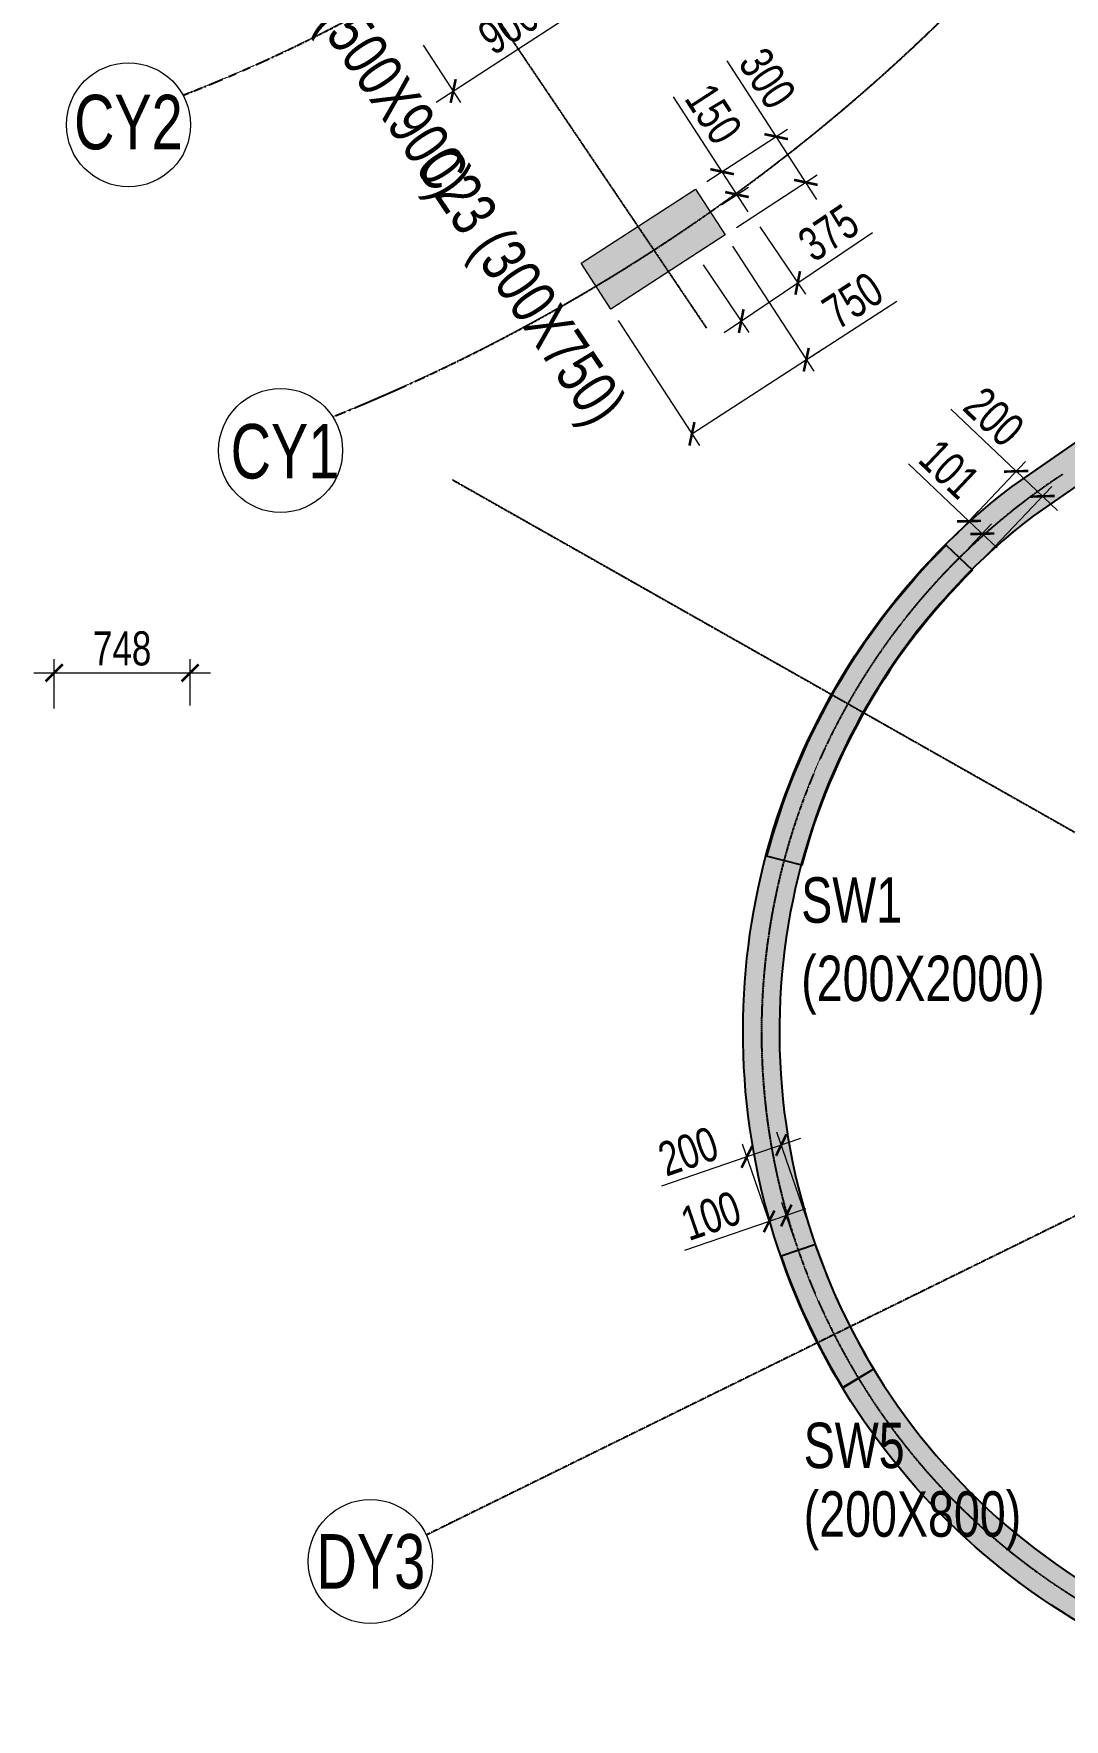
# Model space of a CAD drawing. Header units: millimetres. Extents: x 356 to 40629, y 2483 to 64847.
# Drawn here: x 8273 to 13943, y 25841 to 35119 of the extents above; entities that cross this region are included whole.
import ezdxf

# ---------------------------------------------------------------- set-up
doc = ezdxf.new("R2010")
doc.units = ezdxf.units.MM
doc.linetypes.add('ACAD_ISO10W100', pattern=[18, 12, -3, 0, -3])
doc.linetypes.add('CENTER', pattern=[50.800000000000004, 31.75, -6.349999999999999, 6.349999999999999, -6.349999999999999])
for name, color, linetype, lineweight in [('A-ANNO-GRID-DIMS', 8, 'Continuous', 25), ('S - SEC CUT', 4, 'Continuous', 13), ('S-COL HATCH', 8, 'Continuous', 0), ('S-COLUMN', 6, 'Continuous', 9), ('S-GRID-IDEN', 1, 'Continuous', 9), ('STR-COL-DIM', 8, 'Continuous', 18), ('STR-FOOTING-DIM', 8, 'Continuous', 18)]:
    doc.layers.add(name, color=color, linetype=linetype, lineweight=lineweight)
doc.layers.add('Arch-Comments', color=30, linetype='Continuous', plot=False)
for name, color, linetype in [('S- Structural', 5, 'Continuous'), ('S-COLUMN NO', 6, 'Continuous'), ('S-GRID', 251, 'CENTER'), ('STR-RC WALL', 4, 'Continuous')]:
    doc.layers.add(name, color=color, linetype=linetype)
doc.styles.add('EL', font='swisscl.ttf')
doc.styles.add('SOBHA', font='swisscl.ttf')
doc.styles.add('Swis721 LtCn BT_14', font='swisscl.ttf', dxfattribs={"height": 2.5})
doc.dimstyles.new('S-75', dxfattribs={"dimscale": 75, "dimtxt": 2.5, "dimasz": 1.25, "dimexe": 1, "dimexo": 1, "dimgap": 0.5, "dimtad": 1, "dimdec": 0, "dimrnd": 0.0005, "dimzin": 0, "dimdsep": 46, "dimtxsty": 'EL', "dimblk": 'ARCHTICK', "dimcen": 0.09, "dimdle": 1.5, "dimclrd": 251, "dimclre": 251, "dimclrt": 3, "dimadec": 0, "dimazin": 0, "dimtfac": 1, "dimtdec": 0, "dimtofl": 0, "dimtmove": 0, "dimatfit": 3, "dimfxl": 2, "dimtolj": 1, "dimtzin": 0, "dimlwd": -1, "dimlwe": -1, "dimarcsym": 0})

# ---------------------------------------------------------------- blocks, each defined once
blk = doc.blocks.new('A$Cb8b67056')
h = blk.add_hatch(color=9)
h.dxf.hatch_style = 1
h.paths.add_polyline_path([(129.2004585899412, 6519.341978896409), (323.3733619563281, 6471.297972725705, -0.1331977755863529), (1262.372222423553, 8094.116585183888), (1117.163915485144, 8231.691433690488, 0.1330649192076544)])
h = blk.add_hatch(color=9)
h.dxf.hatch_style = 1
h.paths.add_polyline_path([(547.6904220730066, 3594.972362887114), (718.7984280213713, 3698.519892875105, -0.0528602753307659), (398.6558115892112, 4382.898295689375), (209.5833613872528, 4317.693927278742, 0.0531660131924717)])
at = {"layer": 'S- Structural', "linetype": 'Continuous', "ltscale": 150}
h = blk.add_hatch(color=9, dxfattribs=at)
h.dxf.hatch_style = 1
edge = h.paths.add_edge_path()
edge.add_line((5807.231594830751, 12100.59479809925), (2170.05579572171, 19264.10332269408))
edge.add_line((2170.05579572171, 19264.10332269408), (1489.472176007926, 26657.21466716565))
edge.add_line((1489.472176007926, 26657.21466716565), (3728.266037367285, 27794.81120231934))
edge.add_line((3728.266037367285, 27794.81120231934), (1844.377297986299, 31505.10029564239))
edge.add_arc((4340.987067278475, 32772.75153307244), 2799.99999997912, 116.9190531344876, 206.9191393834795, ccw=False)
edge.add_line((3073.339588068426, 35269.36321058869), (8021.980591766537, 37782.0216069445))
edge.add_line((8021.980591766537, 37782.0216069445), (23355.78914291039, 7582.327987978235))
edge.add_line((23355.78914289921, 7582.327987981961), (23655.87691638991, 7433.07305499725))
edge.add_line((23655.87691638991, 7433.073054999113), (8109.76406216994, 38050.89742692933))
edge.add_line((8109.76406216994, 38050.89742692933), (2982.793339550495, 35447.69261612743))
edge.add_arc((4340.987067304552, 32772.75153306313), 2999.999999995948, 116.9190531349365, 206.9191393746611)
edge.add_line((1666.048028551042, 31414.55377907679), (3459.370654888451, 27882.51621532999))
edge.add_line((3459.370654888451, 27882.51621532999), (1277.897189196199, 26774.04584700801))
edge.add_line((1277.897189196199, 26774.04584700801), (1974.396156910807, 19207.68940117582))
edge.add_line((1974.396156910807, 19207.68940117582), (5628.901432771236, 12010.05003955401))
edge.add_arc((5138.493487108498, 11761.05195355415), 550.000000000673, -55.26835309946023, 26.91857442020938, ccw=False)
edge.add_line((5451.846935074776, 11309.04574049264), (1479.811843946576, 8555.431176617743))
edge.add_arc((3783.758937876672, 5553.988275555894), 3783.758937876922, 127.5103189442116, 321.5458748085917)
edge.add_arc((10674.1225875616, -106.6734657865017), 5134.554712997532, 121.7000063388154, 139.8956220612543, ccw=False)
edge.add_arc((7482.877482585609, 3215.818111116067), 1156.476061322927, 64.75738685450551, 77.44847160495435)
edge.add_arc((10674.12506752833, -106.6764474660158), 5334.558594571288, 123.4431513525636, 130.4710645838518)
edge.add_arc((3918.060007754713, 5522.799907045438), 3649.21157276052, 334.4952862525346, 352.5911324981943)
edge.add_arc((13744.42951834202, 6402.660584609956), 6352.813823196775, 192.273054173958, 198.9020784623342)
edge.add_arc((7596.619377020747, 3548.086429560557), 808.3629911147658, 62.00510955947499, 80.20074890027598, ccw=False)
edge.add_arc((13744.22765110805, 6402.604268737137), 6152.604599122085, 149.3687673032812, 200.3614136317161, ccw=False)
edge.add_line((8450.13034113124, 9537.421173378825), (8602.986807387322, 9795.55384345539))
edge.add_line((8602.986807387322, 9795.55384345539), (8430.900085888803, 9897.466356348246))
edge.add_line((8430.900085888803, 9897.466356350109), (8279.858929049224, 9636.059023328125))
edge.add_line((8279.858929049224, 9636.059023326263), (8177.606952603907, 9463.375281302258))
edge.add_arc((13744.22765161469, 6402.604269662872), 6352.604599087477, 151.1960846543933, 161.718345873737)
edge.add_arc((20907.5512566939, 4235.684506366029), 13835.40195395883, 162.5031577640508, 163.8354996245798)
edge.add_arc((13744.2276516743, 6402.604269649834), 6352.604599149819, 164.6203115153375, 177.5277736576635)
edge.add_arc((3784.689402069897, 5554.166403094306), 3783.195864278834, 17.25924951997855, 49.79893577597156)
edge.add_line((6226.635928273201, 8443.711023040116), (6061.638641390949, 8320.896379677579))
edge.add_arc((3784.689402069897, 5554.166403090581), 3583.195864279514, -26.62030740346222, 50.54647806681419, ccw=False)
edge.add_arc((3784.842164400965, 5554.38356682472), 3583.156610919557, 321.57557375097235, 333.3754936610169, ccw=False)
edge.add_arc((10674.11820478737, -106.6684050746262), 5334.548104353082, 139.9269993831257, 140.0717028247857)
edge.add_arc((3783.586593735964, 5554.064820410683), 3583.593159090097, 244.65159362045858, 321.3767173958822, ccw=False)
edge.add_line((2249.373223498464, 2315.495805481449), (2071.021750576794, 2406.166857030243))
edge.add_arc((3783.586593743414, 5554.064820418134), 3583.593159100507, 127.5853800739763, 241.4522875115809, ccw=False)
edge.add_line((1597.799107532948, 8393.866397125646), (5565.793643429875, 11144.67984483577))
edge.add_arc((5138.493487101048, 11761.05195355415), 750.0000000030553, 304.7316469014331, 386.9185744199305)
at = {"color": 4, "ltscale": 20}
blk.add_lwpolyline([(6186.973371487111, 8474.408201230692, -0.1463558368927955), (7397.62163554877, 6678.606096195057, -0.1243819287286583), (8279.859100800008, 9636.059258272871), (8430.89488395676, 9897.469437016174), (8602.98160545528, 9795.556924123317), (8450.13034113124, 9537.421173378825, 0.2262431691890696), (7976.059161696582, 4261.862427482381, 0.0795606898011945), (6746.844522912055, 3200.914643952624, -1.130647793762396), (1479.811843946576, 8555.431176617743), (5451.846935078502, 11309.0457404945, 0.3748146044806575), (5628.901432771236, 12010.05003955587), (1974.396156910807, 19207.68940117582), (1277.897189196199, 26774.04584700614), (3459.419194739312, 27882.54087984562), (1666.048028748482, 31414.55377868563, -0.4142140032682225), (2982.793339543045, 35447.69261612371), (8109.763748843223, 38050.89726102911), (23655.87691638991, 7433.07305499725), (23654.79470431805, 7432.878890320658)], format="xyb", dxfattribs=at)
at = {"color": 4, "linetype": 'Continuous'}
blk.add_lwpolyline([(23654.79474387318, 7432.878667812794), (13719.65580639988, 5650.369751168415, -0.5701340176886465), (13096.63817634433, 6786.064246820285), (13249.49079991132, 7044.202293066309), (13421.58368263393, 6942.300184711815), (13268.73388562351, 6684.166911980137, 0.5584873636583173), (13706.69440739974, 5851.245968637988), (23355.78914291039, 7582.327987978235), (8021.980591822416, 37782.02160697244), (3073.339588060975, 35269.36321058497, 0.4142140032686584), (1844.377297986299, 31505.10029564426), (3728.266037367285, 27794.81120231934), (1489.472176007926, 26657.21466716565), (2170.05579572171, 19264.10332269408), (5807.231594830751, 12100.59479810111, -0.3748146044815324), (5565.793643429875, 11144.67984483577), (1597.799107532948, 8393.866397125646, 2.861785153657656), (6061.046264968812, 8320.889241266996)], format="xyb", dxfattribs=at)
at = {"color": 4}
blk.add_lwpolyline([(129.2004585899412, 6519.341978896409, -0.1330649192076544), (1117.163915485144, 8231.691433690488), (1262.372222423553, 8094.116585183888, 0.1331977755863529), (323.3733619563281, 6471.297972725705)], format="xyb", close=True, dxfattribs=at)
blk.add_lwpolyline([(718.7984280213713, 3698.519892875105, -0.0528602753307659), (398.6558115892112, 4382.898295689375), (209.5833613872528, 4317.693927278742, 0.0531660131924717), (547.6904220730066, 3594.972362887114), (718.7984280213713, 3698.519892875105)], format="xyb", dxfattribs=at)
blk = doc.blocks.new('A$Cdfa6e004')
h = blk.add_hatch(color=9)
h.dxf.hatch_style = 1
h.paths.add_polyline_path([(129.2004585899412, 6469.342144818977), (323.3733619563281, 6421.298138648271, -0.1331977755863529), (1262.372222423553, 8044.116751106455), (1117.163915485144, 8181.691599613056, 0.1330649192076544)])
h = blk.add_hatch(color=9)
h.dxf.hatch_style = 1
h.paths.add_polyline_path([(547.6904220730066, 3544.972528809682), (718.7984280213713, 3648.520058797673, -0.0528602753307659), (398.6558115892112, 4332.898461611941), (209.5833613872528, 4267.694093201309, 0.0531660131924717)])
at = {"layer": 'S- Structural', "linetype": 'Continuous', "ltscale": 150}
h = blk.add_hatch(color=9, dxfattribs=at)
h.dxf.hatch_style = 1
h.paths.add_polyline_path([(23655.8770232549, 7383.073010450992), (8109.763748843237, 38000.89742695168), (2982.793339552038, 35397.69278205084, 0.4142140032453268), (1666.048028637771, 31364.55394482628), (3459.419194739326, 27832.54104576819), (1277.897189196214, 26724.04601292872), (1974.396156910821, 19157.6895670984), (5628.901432771818, 11960.05020547733, -0.3748146044818459), (5451.846935075606, 11259.04590641505), (1479.811843946591, 8505.431342540316, 1.130647793762394), (6746.844522912055, 3150.914809875183, -0.013347701598568), (6928.940196388154, 3355.770499094833), (6997.608431965403, 3512.889151051226), (6828.023216965099, 3613.682597231709, -1.197867751285366), (1597.799107532963, 8343.866563048228), (5565.793643428784, 11094.68001075758, 0.3748146044814529), (5807.231594831464, 12050.5949640223), (2170.055795721724, 19214.10348861665), (1489.472176007941, 26607.21483308823), (3728.266037367299, 27744.81136824191), (1844.377298084073, 31455.10046137428, -0.4142140032920218), (3073.339588067597, 35219.36337651089), (8021.980591822432, 37732.02177289502), (23355.78914291042, 7532.32815390081), (13706.69440739976, 5801.246134560563, -0.5584873636583173), (13268.73388562353, 6634.167077902711), (13096.63817634435, 6736.06441274286, 0.5701340176886461), (13719.65580639989, 5600.36991709099)])
at = {"layer": 'STR-RC WALL', "linetype": 'Continuous'}
for points in [[(8450.13034113124, 9487.421339301392, 0.2262431691890696), (7976.059161696582, 4211.862593404949, 0.0795606898011945), (6746.844522912055, 3150.914809875191, -1.130647793762396), (1479.811843946576, 8505.43134254031), (5451.846935078502, 11259.04590641707, 0.3748146044806575), (5628.901432771236, 11960.05020547844), (1974.396156910807, 19157.68956709839), (1277.897189196199, 26724.04601292871), (3459.419194739312, 27832.54104576819), (1666.048028748482, 31364.5539446082, -0.4142140032682225), (2982.793339543045, 35397.69278204627), (8109.763748843223, 38000.89742695168), (23655.87691638991, 7383.073220919817), (23654.79470431805, 7382.879056243226)], [(23654.79474387318, 7382.878833735361), (13719.65580639988, 5600.369917090983, -0.5701340176886465), (13096.63817634433, 6736.064412742853), (13268.73388562351, 6634.167077902704, 0.5584873636583173), (13706.69440739974, 5801.246134560555), (23355.78914291039, 7532.328153900802), (8021.980591822416, 37732.02177289501), (3073.339588060975, 35219.36337650754, 0.4142140032686584), (1844.377297986299, 31455.10046156682), (3728.266037367285, 27744.81136824191), (1489.472176007926, 26607.21483308822), (2170.05579572171, 19214.10348861664), (5807.231594830751, 12050.59496402368, -0.3748146044815324), (5565.793643429875, 11094.68001075834), (1597.799107532948, 8343.866563048214, 2.861785153657656), (6061.046264968812, 8270.889407189561)]]:
    blk.add_lwpolyline(points, format="xyb", dxfattribs=at)
at = {"layer": 'STR-RC WALL'}
blk.add_lwpolyline([(129.2004585899412, 6469.342144818977, -0.1330649192076544), (1117.163915485144, 8181.691599613056), (1262.372222423553, 8044.116751106455, 0.1331977755863529), (323.3733619563281, 6421.298138648271)], format="xyb", close=True, dxfattribs=at)
blk.add_lwpolyline([(718.7984280213713, 3648.520058797673, -0.0528602753307659), (398.6558115892112, 4332.898461611941), (209.5833613872528, 4267.694093201309, 0.0531660131924717), (547.6904220730066, 3544.972528809682), (718.7984280213713, 3648.520058797673)], format="xyb", dxfattribs=at)
blk = doc.blocks.new('GRIDS')
at = {"layer": 'S-GRID', "linetype": 'ACAD_ISO10W100', "ltscale": 0.05}
for p, q in [((105123.0558641048, -54032.64426217549, 1.3216095e-09), (108252.0628949685, -58671.30245585194, 1.3216095e-09)), ((106856.8743988981, -59508.5934860383), (117596.4067854716, -65594.66922647132)), ((117157.8645210193, -60180.05642900595), (106712.5973720167, -65316.90400710376))]:
    blk.add_line(p, q, dxfattribs=at)
for centre, radius, start, end in [((102347.6614202596, -49595.95344904262, 1.3216095e-09), 10311.2632911457, 291.9205277131326, 59.65161587217703), ((102347.6614202596, -49595.95344904262, 1.3216095e-09), 8362.226871117962, 291.2225410905862, 59.08585605391563), ((112228.7257198617, -62547.97613581467), 3672.085020987629, 123.2766023459032, 94.3797126516338)]:
    blk.add_arc(centre, radius, start, end, dxfattribs=at)
at = {"layer": 'S-GRID-IDEN'}
for centre in [(105073.4775838028, -57554.39391446704), (105910.4822289587, -59347.08417525668, 1.3216095e-09), (106404.0604065326, -65462.80467760696)]:
    blk.add_circle(centre, 341.2946889776153, dxfattribs=at)
at = {"layer": 'S-GRID-IDEN', "color": 2, "style": 'SOBHA'}
for s, p in [('CY2', (104774.0574266094, -57689.37969693122)), ('CY1', (105635.5874495278, -59501.32083763196, 1.3216095e-09)), ('DY3', (106108.1977776694, -65611.92537950969))]:
    blk.add_text(s, height=300, dxfattribs=at).set_placement(p)
blk = doc.blocks.new('_ArchTick')
at = {"color": 0, "linetype": 'ByBlock', "const_width": 0.15}
blk.add_lwpolyline([(-0.5, -0.5), (0.5, 0.5)], dxfattribs=at)
blk = doc.blocks.new('*D531')
at = {"layer": 'STR-COL-DIM', "color": 251, "linetype": 'Continuous', "transparency": 16777216}
for p, q in [((12358.28744618719, 34552.71073611558), (12087.91173413148, 34969.2159324065)), ((11976.87038526973, 34305.11260203679), (12421.19504548841, 34593.54741019852)), ((12582.88915364608, 34206.71893995467), (12358.28744618719, 34552.71073611558)), ((12140.21708160421, 34053.48220482771), (12584.54174182289, 34341.91701298944))]:
    blk.add_line(p, q, dxfattribs=at)
at = {"layer": 'STR-COL-DIM', "color": 251, "transparency": 16777216, "xscale": 93.75, "yscale": 93.75, "zscale": 93.75}
for p, rotation in [((12358.28744618719, 34552.71073611558), 122.9897497602478), ((12521.63414252167, 34301.0803389065), 302.9897497602479)]:
    blk.add_blockref('_ArchTick', p, dxfattribs=dict(at, rotation=rotation))
at = {"layer": 'STR-COL-DIM', "color": 3, "transparency": 16777216, "insert": (12309.67463045635, 34873.049342671), "char_height": 187.5, "attachment_point": 5, "rotation": 302.9897497602479, "style": 'EL'}
blk.add_mtext('\\A1;300', dxfattribs=at)
blk = doc.blocks.new('*D532')
at = {"layer": 'STR-COL-DIM', "color": 251, "linetype": 'Continuous', "transparency": 16777216}
for p, q in [((12060.99906388608, 34359.72500925945), (11793.09870721474, 34772.41699915533)), ((11976.87038526017, 34305.11260203571), (12123.90666318496, 34400.561683346)), ((12203.92742319036, 34139.54841171127), (12060.99906388608, 34359.72500925945)), ((12058.54373343462, 34179.29740343585), (12205.58001135942, 34274.74648474615))]:
    blk.add_line(p, q, dxfattribs=at)
at = {"layer": 'STR-COL-DIM', "color": 251, "transparency": 16777216, "xscale": 93.75, "yscale": 93.75, "zscale": 93.75}
for p, rotation in [((12060.99906388608, 34359.72500925945), 122.9897497635348), ((12142.67241206054, 34233.90981065959), 302.9897497635348)]:
    blk.add_blockref('_ArchTick', p, dxfattribs=dict(at, rotation=rotation))
at = {"layer": 'STR-COL-DIM', "color": 3, "transparency": 16777216, "insert": (12013.52086620912, 34678.09011112479), "char_height": 187.5, "attachment_point": 5, "rotation": 302.98974976353486, "style": 'EL'}
blk.add_mtext('\\A1;150', dxfattribs=at)
blk = doc.blocks.new('*D534')
at = {"layer": 'STR-COL-DIM', "color": 251, "linetype": 'Continuous', "transparency": 16777216}
for p, q in [((12118.14615638629, 33949.73793144377), (12564.66304334171, 33261.8928501225)), ((12523.82636925841, 33324.80044942349), (13021.53224950803, 33647.88785137392)), ((11489.07016338798, 33541.3711906183), (11935.58705034341, 32853.52610929703)), ((11894.75037626011, 32916.43370859802), (12618.1877682099, 33386.05546054844))]:
    blk.add_line(p, q, dxfattribs=at)
at = {"layer": 'STR-COL-DIM', "color": 251, "transparency": 16777216, "xscale": 93.75, "yscale": 93.75, "zscale": 93.75}
for p, rotation in [((12523.82636925841, 33324.80044942349), 32.9897497605748), ((11894.75037626011, 32916.43370859802), 212.9897497605748)]:
    blk.add_blockref('_ArchTick', p, dxfattribs=dict(at, rotation=rotation))
at = {"layer": 'STR-COL-DIM', "color": 3, "transparency": 16777216, "insert": (12780.46187155201, 33650.58577684984), "char_height": 187.5, "attachment_point": 5, "rotation": 32.989749760574774, "style": 'EL'}
blk.add_mtext('\\A1;750', dxfattribs=at)
blk = doc.blocks.new('*D535')
at = {"layer": 'STR-COL-DIM', "color": 251, "linetype": 'Continuous', "transparency": 16777216}
for p, q in [((12268.10372809836, 34056.82473176049), (12518.80874152177, 33685.0262603012)), ((12476.87803608466, 33747.20998760623), (12888.18305020875, 34024.55440132146)), ((11957.20616559595, 33847.18541486243), (12207.91117901936, 33475.38694340314)), ((12072.7048826247, 33474.67461255251), (12476.87803608466, 33747.20998760623))]:
    blk.add_line(p, q, dxfattribs=at)
at = {"layer": 'STR-COL-DIM', "color": 251, "transparency": 16777216, "xscale": 93.75, "yscale": 93.75, "zscale": 93.75}
for p, rotation in [((12476.87803608466, 33747.20998760623), 33.99192605501519), ((12165.98047358225, 33537.57067070817), 213.9919260550152)]:
    blk.add_blockref('_ArchTick', p, dxfattribs=dict(at, rotation=rotation))
at = {"layer": 'STR-COL-DIM', "color": 3, "transparency": 16777216, "insert": (12646.67710878061, 34022.89694596113), "char_height": 187.5, "attachment_point": 5, "rotation": 33.9919260550152, "style": 'EL'}
blk.add_mtext('\\A1;375', dxfattribs=at)
blk = doc.blocks.new('*D537')
at = {"layer": 'STR-COL-DIM', "color": 251, "linetype": 'Continuous', "transparency": 16777216}
for p, q in [((13678.80437752752, 32710.62711515495), (13318.59847738926, 33051.897344025)), ((13344.86357175311, 32358.15731743735), (13730.38702107504, 32765.07186590881)), ((13905.67981059673, 32495.67830132708), (13678.80437752752, 32710.62711515495)), ((13490.07187869152, 32220.58246893075), (13875.59532801345, 32627.49701740221))]:
    blk.add_line(p, q, dxfattribs=at)
at = {"layer": 'STR-COL-DIM', "color": 251, "transparency": 16777216, "xscale": 93.75, "yscale": 93.75, "zscale": 93.75}
for p, rotation in [((13678.80437752752, 32710.62711515495), 136.5462687805262), ((13824.01268446594, 32573.05226664835), 316.5462687805262)]:
    blk.add_blockref('_ArchTick', p, dxfattribs=dict(at, rotation=rotation))
at = {"layer": 'STR-COL-DIM', "color": 3, "transparency": 16777216, "insert": (13556.5064509356, 33010.42980684685), "char_height": 187.5, "attachment_point": 5, "rotation": 316.5462687805262, "style": 'EL'}
blk.add_mtext('\\A1;200', dxfattribs=at)
blk = doc.blocks.new('*D538')
at = {"layer": 'STR-COL-DIM', "color": 251, "linetype": 'Continuous', "transparency": 16777216}
for p, q in [((13418.93004678777, 32436.33343434704), (13086.19626858948, 32751.57572381233)), ((13344.8635717531, 32358.15731743736), (13470.51269033527, 32490.77818510091)), ((13418.31229524858, 32288.56972137665), (13543.96141383074, 32421.1905890402)), ((13574.04589641405, 32289.37187296507), (13418.93004678777, 32436.33343434704))]:
    blk.add_line(p, q, dxfattribs=at)
at = {"layer": 'STR-COL-DIM', "color": 251, "transparency": 16777216, "xscale": 93.75, "yscale": 93.75, "zscale": 93.75}
for p, rotation in [((13418.93004678777, 32436.33343434704), 136.5462687805356), ((13492.37877028324, 32366.74583828633), 316.5462687805356)]:
    blk.add_blockref('_ArchTick', p, dxfattribs=dict(at, rotation=rotation))
at = {"layer": 'STR-COL-DIM', "color": 3, "transparency": 16777216, "insert": (13310.36818116581, 32723.12215633656), "char_height": 187.5, "attachment_point": 5, "rotation": 316.5462687805356, "style": 'EL'}
blk.add_mtext('\\A1;101', dxfattribs=at)
blk = doc.blocks.new('*D541')
at = {"layer": 'STR-COL-DIM', "color": 251, "linetype": 'Continuous', "transparency": 16777216}
for p, q in [((12550.32118648737, 28525.82159654632), (12361.65686745453, 29072.88962181389)), ((12361.24873628541, 28460.61722813569), (12172.58441725257, 29007.68525340325)), ((12492.46175707275, 29038.66491068338), (12197.03605507487, 28936.7830855393)), ((12197.03605507487, 28936.7830855393), (11727.94805589113, 28775.01130608063))]:
    blk.add_line(p, q, dxfattribs=at)
at = {"layer": 'STR-COL-DIM', "color": 251, "transparency": 16777216, "xscale": 93.75, "yscale": 93.75, "zscale": 93.75}
for p, rotation in [((12386.10850527683, 29001.98745394994), 19.02749420311422), ((12197.03605507487, 28936.7830855393), 199.0274942031142)]:
    blk.add_blockref('_ArchTick', p, dxfattribs=dict(at, rotation=rotation))
at = {"layer": 'STR-COL-DIM', "color": 3, "transparency": 16777216, "insert": (11874.64675426808, 28966.84261846485), "char_height": 187.5, "attachment_point": 5, "rotation": 19.02749420311419, "style": 'EL'}
blk.add_mtext('\\A1;200', dxfattribs=at)
blk = doc.blocks.new('*D542')
at = {"layer": 'STR-COL-DIM', "color": 251, "linetype": 'Continuous', "transparency": 16777216}
for p, q in [((12455.78496138639, 28493.21941234101), (12389.63123747958, 28685.04469911129)), ((12319.5466502009, 28581.54034704203), (11854.40798540014, 28421.13055265209)), ((12361.24873628541, 28460.61722813569), (12295.0950123786, 28652.44251490598)), ((12520.4361270978, 28650.8199879808), (12319.5466502009, 28581.54034704203))]:
    blk.add_line(p, q, dxfattribs=at)
at = {"layer": 'STR-COL-DIM', "color": 251, "transparency": 16777216, "xscale": 93.75, "yscale": 93.75, "zscale": 93.75}
for p, rotation in [((12414.08287530188, 28614.14253124734), 19.02749420311422), ((12319.5466502009, 28581.54034704203), 199.0274942031142)]:
    blk.add_blockref('_ArchTick', p, dxfattribs=dict(at, rotation=rotation))
at = {"layer": 'STR-COL-DIM', "color": 3, "transparency": 16777216, "insert": (11999.1320165856, 28612.28087250195), "char_height": 187.5, "attachment_point": 5, "rotation": 19.02749420311419, "style": 'EL'}
blk.add_mtext('\\A1;100', dxfattribs=at)
blk = doc.blocks.new('*D562')
at = {"layer": 'STR-FOOTING-DIM', "color": 251, "linetype": 'Continuous', "transparency": 16777216}
for p, q in [((8385.867338680624, 31405.77908723913), (8385.867338680624, 31676.14104956396)), ((9133.91346790079, 31421.6825780605), (9133.91346790079, 31676.14104956396)), ((8273.367338680626, 31601.14104956396), (9246.41346790079, 31601.14104956396))]:
    blk.add_line(p, q, dxfattribs=at)
at = {"layer": 'STR-FOOTING-DIM', "color": 251, "transparency": 16777216, "xscale": 93.75, "yscale": 93.75, "zscale": 93.75, "rotation": 180}
blk.add_blockref('_ArchTick', (8385.867338680624, 31601.14104956396), dxfattribs=at)
at = {"layer": 'STR-FOOTING-DIM', "color": 251, "transparency": 16777216, "xscale": 93.75, "yscale": 93.75, "zscale": 93.75}
blk.add_blockref('_ArchTick', (9133.91346790079, 31601.14104956396), dxfattribs=at)
at = {"layer": 'STR-FOOTING-DIM', "color": 3, "transparency": 16777216, "insert": (8759.890403290707, 31734.66414917077), "char_height": 187.5, "attachment_point": 5, "style": 'EL'}
blk.add_mtext('\\A1;748', dxfattribs=at)
blk = doc.blocks.new('BASEMENT COLUMNS')
at = {"layer": 'S-COL HATCH'}
h = blk.add_hatch(color=256, dxfattribs=at)
h.dxf.hatch_style = 1
h.paths.add_polyline_path([(-14327.38844693454, -106692.8308021538), (-14295.66179303827, -106991.1484507062), (-15041.45591438937, -107070.4650853929), (-15073.18256825962, -106772.1474368889)])
h = blk.add_hatch(color=30, dxfattribs=at)
h.dxf.hatch_style = 1
h.paths.add_polyline_path([(-15489.78342442587, -110275.4143787826, -0.1331977755863529), (-13917.82719462741, -109253.5471073295), (-13985.01731779808, -109065.1385653596, 0.1330649192076544), (-15641.16609396788, -110144.6679436844)])
h = blk.add_hatch(color=30, dxfattribs=at)
h.dxf.hatch_style = 1
h.paths.add_polyline_path([(-16392.52710500366, -112926.774993673, -0.0528602753307659), (-16368.14183272797, -112171.6124604585), (-16566.2477756888, -112144.1527364253, 0.0531660131924717), (-16591.97425184775, -112941.6369008738)])
at = {"layer": 'S-COLUMN', "color": 30, "elevation": 1.3216095e-09}
blk.add_lwpolyline([(-14327.38844693454, -106692.8308021538), (-14295.66179303827, -106991.1484507062), (-15041.45591438937, -107070.4650853929), (-15073.18256825962, -106772.1474368889)], close=True, dxfattribs=at)
at = {"layer": 'S-COLUMN'}
blk.add_lwpolyline([(-15641.16609396788, -110144.6679436844, -0.1330649192076544), (-13985.01731779808, -109065.1385653596), (-13917.82719462741, -109253.5471073295, 0.1331977755863529), (-15489.78342442587, -110275.4143787826)], format="xyb", close=True, dxfattribs=at)
blk.add_lwpolyline([(-16392.52710500366, -112926.774993673, -0.0528602753307659), (-16368.14183272797, -112171.6124604585), (-16566.2477756888, -112144.1527364253, 0.0531660131924717), (-16591.97425184775, -112941.6369008738), (-16392.52710500366, -112926.774993673)], format="xyb", dxfattribs=at)
blk = doc.blocks.new('*D427')
at = {"layer": 'S-COLUMN', "color": 251, "linetype": 'Continuous', "transparency": 16777216}
for p, q in [((11171.9365805515, 35547.00422386295), (11377.08374756355, 35230.86317281076)), ((10486.91096436852, 34742.62787044755), (11430.62970317592, 35355.01662881404)), ((10416.96158582579, 35057.09321478191), (10622.10875283785, 34740.95216372972))]:
    blk.add_line(p, q, dxfattribs=at)
at = {"layer": 'S-COLUMN', "color": 251, "transparency": 16777216, "xscale": 93.75, "yscale": 93.75, "zscale": 93.75}
for p, rotation in [((11336.25783113507, 35293.77775417132), 32.97995231128631), ((10581.28283640936, 34803.86674509027), 212.9799523112863)]:
    blk.add_blockref('_ArchTick', p, dxfattribs=dict(at, rotation=rotation))
at = {"layer": 'S-COLUMN', "color": 3, "transparency": 16777216, "insert": (10886.08762836129, 35160.82958181383), "char_height": 187.5, "attachment_point": 5, "rotation": 32.97995231128631, "style": 'EL'}
blk.add_mtext('\\A1;900', dxfattribs=at)

msp = doc.modelspace()

# ---------------------------------------------------------------- hatches: boundary and pattern name
at = {"layer": 'S-COL HATCH'}
h = msp.add_hatch(color=256, dxfattribs=at)
h.dxf.hatch_style = 1
h.paths.add_polyline_path([(11913.98888718976, 34263.97162583121), (12077.33558353906, 34012.34122862725), (11448.25959053125, 33603.97448781561), (11284.91289422712, 33855.60488498821)])
h = msp.add_hatch(color=30, dxfattribs=at)
h.dxf.hatch_style = 1
h.paths.add_polyline_path([(12305.3174713083, 30591.3631118801), (12499.49037467281, 30543.31910572358, -0.1331977755863529), (13438.48923513292, 32166.13771817659), (13293.28092820353, 32303.71256666865, 0.1330649192076544)])
h = msp.add_hatch(color=30, dxfattribs=at)
h.dxf.hatch_style = 1
h.paths.add_polyline_path([(12723.80743477594, 27666.99349586894), (12894.91544073054, 27770.54102586439, -0.052860275330766), (12574.77282428588, 28454.91942865822), (12385.70037409207, 28389.71506026098, 0.0531660131924716)])

# ---------------------------------------------------------------- linework, layer by layer
at = {"layer": 'A-ANNO-GRID-DIMS', "ltscale": 20}
msp.add_arc((15959.46744423722, 29624.23551374344), 3779.966642145693, 150.5927173338382, 165.1756798643489, dxfattribs=at)
at = {"layer": 'S-COLUMN', "color": 30, "elevation": 1.3216095e-09}
msp.add_lwpolyline([(11913.98888718976, 34263.97162583121), (12077.33558353906, 34012.34122862725), (11448.25959053125, 33603.97448781561), (11284.91289422712, 33855.60488498821)], close=True, dxfattribs=at)
at = {"layer": 'S-COLUMN'}
msp.add_lwpolyline([(12305.3174713083, 30591.3631118801, -0.1330649192076544), (13293.28092820353, 32303.71256666865), (13438.48923513292, 32166.13771817659, 0.1331977755863529), (12499.49037467281, 30543.31910572358)], format="xyb", close=True, dxfattribs=at)
msp.add_lwpolyline([(12894.91544073054, 27770.54102586439, -0.0528602753307659), (12574.77282428588, 28454.91942865822), (12385.70037409207, 28389.71506026098, 0.0531660131924717), (12723.80743477594, 27666.99349586894), (12894.91544073054, 27770.54102586439)], format="xyb", dxfattribs=at)
at = {"layer": 'STR-RC WALL'}
msp.add_lwpolyline([(12305.3174713104, 30591.36311188941, -0.1330649192076544), (13293.2809282056, 32303.71256668349), (13438.48923514401, 32166.13771817689, 0.1331977755863529), (12499.49037467678, 30543.31910571871)], format="xyb", close=True, dxfattribs=at)
msp.add_lwpolyline([(12894.91544074183, 27770.54102586811, -0.0528602753307659), (12574.77282430967, 28454.91942868238), (12385.70037410771, 28389.71506027175, 0.053105423854188), (12724.36885908609, 27666.06651221502), (12894.91544074183, 27770.54102586811)], format="xyb", dxfattribs=at)

# ---------------------------------------------------------------- block references
at = {"layer": 'Arch-Comments', "color": 4, "ltscale": 20}
msp.add_blockref('A$Cb8b67056', (12176.11701272049, 24072.02113299297), dxfattribs=at)
at = {"layer": 'S - SEC CUT', "ltscale": 20}
msp.add_blockref('A$Cdfa6e004', (12176.11732604714, 24122.02113297067), dxfattribs=at)
at = {"layer": 'S-COLUMN', "rotation": 26.91905313264673}
msp.add_blockref('BASEMENT COLUMNS', (-23614.21564949174, 135882.7734623324), dxfattribs=at)
at = {"layer": 'S-GRID', "color": 2}
msp.add_blockref('GRIDS', (-96278.71858553214, 92172.33371275903), dxfattribs=at)

# ---------------------------------------------------------------- texts
at = {"layer": 'S-COLUMN NO', "char_height": 250, "attachment_point": 1, "rotation": 304, "style": 'Swis721 LtCn BT_14'}
for s, insert, width, line_spacing_factor in [('\\pxqr;P(500X900)', (9749.075706203432, 35750.57641666615), 1706.851655059959, 0.838598153739923), ('\\pxqr;C23 (300X750)', (10596.71219541721, 34494.00181618114), 1699.975147770319, 0.900091479620041)]:
    msp.add_mtext(s, dxfattribs=dict(at, insert=insert, width=width, line_spacing_factor=line_spacing_factor))
at = {"layer": 'S-COLUMN NO', "color": 4, "char_height": 250, "width": 1464.033420707736, "attachment_point": 1, "style": 'Swis721 LtCn BT_14'}
for s, insert, line_spacing_factor in [('\\pxql;SW1 (200X2000)', (12496.13194903023, 30475.67005288073), 1.035397812187671), ('\\pxql;SW5\\P(200X800)', (12509.94541345899, 27473.68325175486, 1.3216095e-09), 0.9060845649773545)]:
    msp.add_mtext(s, dxfattribs=dict(at, insert=insert, line_spacing_factor=line_spacing_factor))

# ---------------------------------------------------------------- dimensions: what is measured, and where the dimension line sits
at = {"layer": 'S-COLUMN', "color": 1}
dim = msp.add_aligned_dim(p1=(10376.13566939731, 35120.00779614247, 1.3216095e-09), p2=(11131.11066412302, 35609.91880522351, 1.3096724e-09), distance=-376.86937298413204, dimstyle='S-75', dxfattribs=at)
dim.commit()
dim.dimension.update_dxf_attribs({"geometry": '*D427', "text_midpoint": (10886.08762836129, 35160.82958181383)})
at = {"layer": 'STR-COL-DIM', "color": 2}
for p1, p2, distance, picture, middle in [((12077.30948230299, 34012.64553074476, 1.3216095e-09), (11913.9627859685, 34264.27592795385, 1.3216095e-09), -529.7348791968934, '*D531', (12309.67463045635, 34873.049342671)), ((11995.63613413574, 34138.4607293493, 1.3216095e-09), (11913.96278596128, 34264.27592794916, 1.3216095e-09), -175.30029705895387, '*D532', (12013.52086620912, 34678.09011112479)), ((11915.27546015884, 33909.36914216746, 1.3216095e-09), (12226.17302266126, 34119.00845906553, 1.3216095e-09), -448.4273710815408, '*D535', (12646.67710878061, 34022.89694596113)), ((13438.48923514401, 32166.13771817689), (13293.2809282056, 32303.71256668349), -560.5423978030598, '*D537', (13556.5064509356, 33010.42980684685)), ((13366.72965170107, 32234.12497062279), (13293.2809282056, 32303.71256668349), -182.69098374114935, '*D538', (13310.36818116581, 32723.12215633656)), ((12574.77282430967, 28454.91942868238), (12385.70037410771, 28389.71506027175), -578.686140793318, '*D541', (11874.64675426808, 28966.84261846485)), ((12480.23659920869, 28422.31724447706), (12385.70037410771, 28389.71506027175), -202.91194107602368, '*D542', (11999.1320165856, 28612.28087250195))]:
    dim = msp.add_aligned_dim(p1=p1, p2=p2, distance=distance, dimstyle='S-75', dxfattribs=at)
    dim.commit()
    dim.dimension.update_dxf_attribs({"geometry": picture, "text_midpoint": middle})
dim = msp.add_linear_dim(base=(11894.75037626011, 32916.43370859802), p1=(12077.30948230299, 34012.64553074476, 1.3216095e-09), p2=(11448.23348930468, 33604.27878991929, 1.3216095e-09), angle=212.9897497605745, dimstyle='S-75', dxfattribs=at)
dim.commit()
dim.dimension.update_dxf_attribs({"geometry": '*D534', "text_midpoint": (12853.16372890182, 33538.59087488328), "dimtype": 161})
at = {"layer": 'STR-FOOTING-DIM'}
dim = msp.add_linear_dim(base=(9133.91346790079, 31601.14104956396), p1=(8385.867338680624, 31330.77908723914), p2=(9133.91346790079, 31346.6825780605), dimstyle='S-75', dxfattribs=at)
dim.commit()
dim.dimension.update_dxf_attribs({"geometry": '*D562', "text_midpoint": (8759.890403290707, 31734.66414917077)})

doc.saveas('drawing.dxf')
